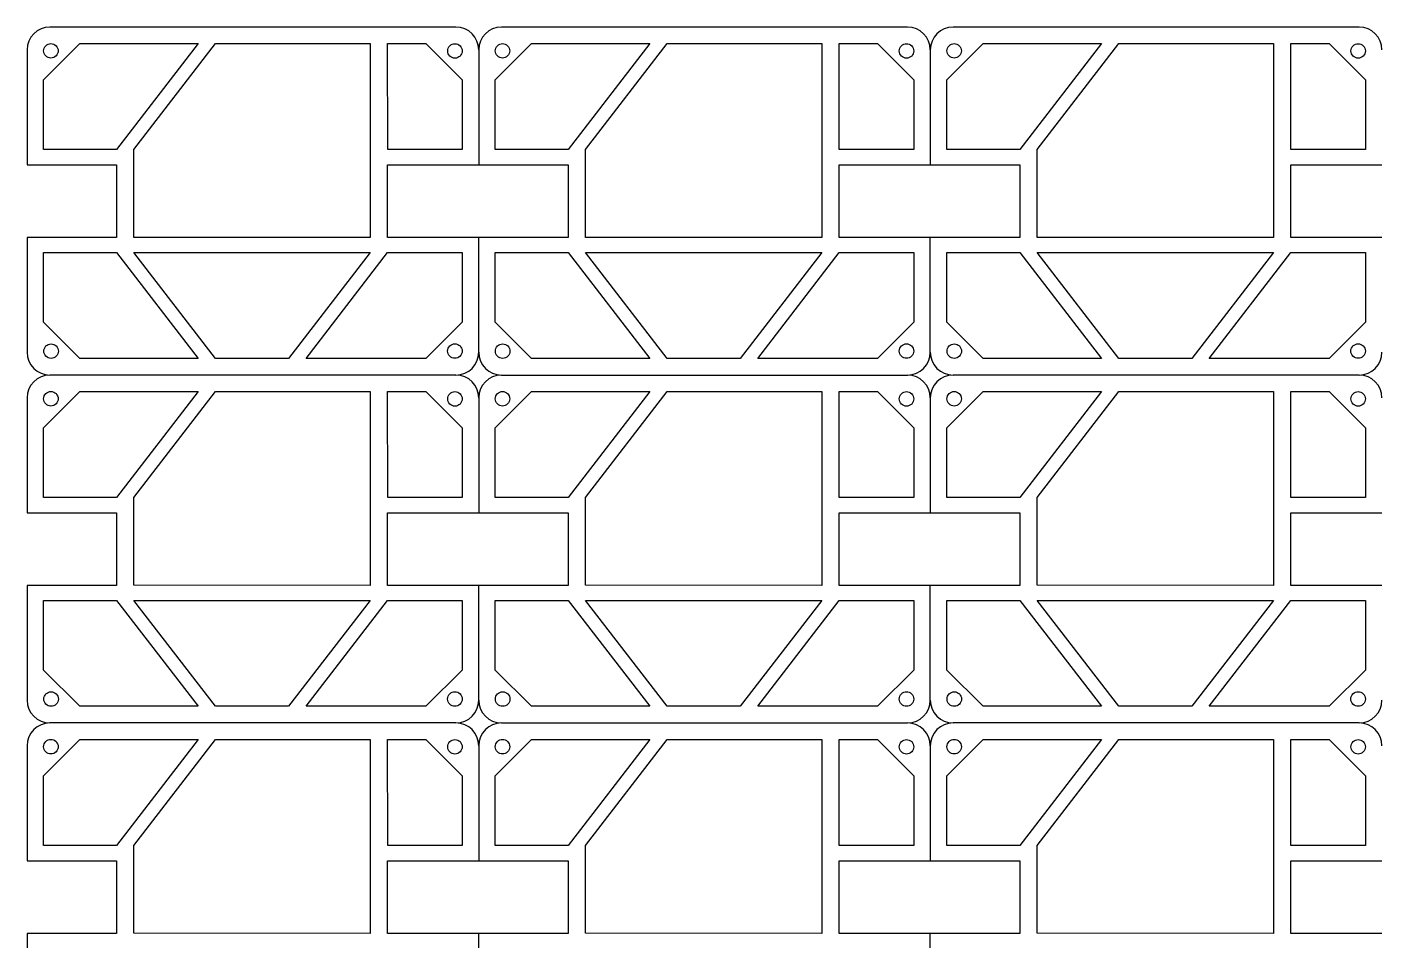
# Model space of a CAD drawing. Extents: x 0 to 498, y 0 to 383.
# Drawn here: x 0 to 298.7, y 182.1 to 383.5 of the extents above; entities that cross this region are included whole.
import ezdxf

# ---------------------------------------------------------------- set-up
doc = ezdxf.new("R2010")
doc.units = 0
doc.layers.get('0').update_dxf_attribs({"true_color": 0xffffff})

msp = doc.modelspace()

# ---------------------------------------------------------------- linework, layer by layer
at = {"color": 1, "true_color": 0xff0000}
for p, q in [((94.53, 383.5), (5.03, 383.5)), ((5.03, 383.5), (5.03, 383.5)), ((194.09, 383.5), (104.58, 383.5)), ((104.58, 383.5), (104.58, 383.5)), ((293.65, 383.5), (204.14, 383.5)), ((204.14, 383.5), (204.14, 383.5)), ((3.65, 371.87), (11.65, 379.87)), ((11.65, 379.87), (37.72, 379.87)), ((37.72, 379.87), (19.72, 356.49)), ((23.55, 356.49), (41.55, 379.87)), ((41.55, 379.87), (75.65, 379.87)), ((75.65, 379.87), (75.65, 337.11)), ((79.49, 356.49), (79.48, 379.87)), ((79.48, 379.87), (87.94, 379.87)), ((87.94, 379.87), (95.94, 371.87)), ((103.21, 371.87), (111.21, 379.87)), ((111.21, 379.87), (137.28, 379.87)), ((137.28, 379.87), (119.28, 356.49)), ((123.11, 356.49), (141.11, 379.87)), ((141.11, 379.87), (175.21, 379.87)), ((175.21, 379.87), (175.21, 337.11)), ((179.05, 356.49), (179.04, 379.87)), ((179.04, 379.87), (187.5, 379.87)), ((187.5, 379.87), (195.5, 371.87)), ((202.77, 371.87), (210.77, 379.87)), ((210.77, 379.87), (236.84, 379.87)), ((236.84, 379.87), (218.84, 356.49)), ((222.67, 356.49), (240.67, 379.87)), ((240.67, 379.87), (274.77, 379.87)), ((274.77, 379.87), (274.77, 337.11)), ((278.61, 356.49), (278.59, 379.87)), ((278.59, 379.87), (287.06, 379.87)), ((287.06, 379.87), (295.06, 371.87)), ((0, 378.46), (0, 360.44)), ((6.85, 378.27), (6.85, 378.27)), ((95.92, 378.24), (95.92, 378.24)), ((99.56, 378.46), (99.56, 360.44)), ((106.41, 378.27), (106.41, 378.27)), ((195.48, 378.24), (195.48, 378.24)), ((199.12, 378.46), (199.12, 360.44)), ((205.97, 378.27), (205.97, 378.27)), ((295.04, 378.24), (295.04, 378.24)), ((3.65, 360.26), (3.65, 371.87)), ((95.94, 371.87), (95.94, 356.49)), ((103.21, 360.26), (103.21, 371.87)), ((195.5, 371.87), (195.5, 356.49)), ((202.77, 360.26), (202.77, 371.87)), ((295.06, 371.87), (295.06, 356.49)), ((0, 360.44), (0, 353.12)), ((3.65, 356.49), (3.65, 360.26)), ((99.56, 360.44), (99.56, 353.12)), ((103.21, 356.49), (103.21, 360.26)), ((199.12, 360.44), (199.12, 353.12)), ((202.77, 356.49), (202.77, 360.26)), ((6.94, 356.49), (3.65, 356.49)), ((19.72, 356.49), (6.94, 356.49)), ((23.55, 337.15), (23.55, 356.49)), ((95.94, 356.49), (79.49, 356.49)), ((106.5, 356.49), (103.21, 356.49)), ((119.28, 356.49), (106.5, 356.49)), ((123.11, 337.15), (123.11, 356.49)), ((195.5, 356.49), (179.05, 356.49)), ((206.06, 356.49), (202.77, 356.49)), ((218.84, 356.49), (206.06, 356.49)), ((222.67, 337.15), (222.67, 356.49)), ((295.06, 356.49), (278.61, 356.49)), ((0, 353.12), (19.72, 353.12)), ((19.72, 353.12), (19.72, 337.11)), ((79.48, 337.11), (79.48, 353.12)), ((79.48, 353.12), (99.56, 353.12)), ((99.56, 353.12), (119.28, 353.12)), ((119.28, 353.12), (119.28, 337.11)), ((179.04, 337.11), (179.04, 353.12)), ((179.04, 353.12), (199.11, 353.12)), ((199.12, 353.12), (218.84, 353.12)), ((218.84, 353.12), (218.84, 337.11)), ((278.59, 337.11), (278.6, 353.12)), ((278.6, 353.12), (298.67, 353.12)), ((19.72, 337.11), (0, 337.11)), ((0, 337.11), (0, 311.83)), ((75.65, 337.11), (23.55, 337.15)), ((99.56, 337.11), (79.48, 337.11)), ((119.28, 337.11), (99.56, 337.11)), ((175.21, 337.11), (123.11, 337.15)), ((199.12, 337.11), (179.04, 337.11)), ((218.84, 337.11), (199.12, 337.11)), ((274.77, 337.11), (222.67, 337.15)), ((298.68, 337.11), (278.59, 337.11)), ((3.65, 318.47), (3.65, 333.8)), ((3.65, 333.8), (19.74, 333.8)), ((19.74, 333.8), (37.72, 310.47)), ((41.55, 310.47), (23.55, 333.8)), ((23.55, 333.8), (75.65, 333.8)), ((75.65, 333.8), (57.66, 310.47)), ((61.5, 310.47), (79.48, 333.8)), ((79.48, 333.8), (95.94, 333.8)), ((95.94, 333.8), (95.94, 318.47)), ((103.21, 318.47), (103.21, 333.8)), ((103.21, 333.8), (119.3, 333.8)), ((119.3, 333.8), (137.28, 310.47)), ((141.11, 310.47), (123.11, 333.8)), ((123.11, 333.8), (175.21, 333.8)), ((175.21, 333.8), (157.22, 310.47)), ((161.06, 310.47), (179.04, 333.8)), ((179.04, 333.8), (195.5, 333.8)), ((195.5, 333.8), (195.5, 318.47)), ((202.77, 318.47), (202.77, 333.8)), ((202.77, 333.8), (218.86, 333.8)), ((218.86, 333.8), (236.84, 310.47)), ((240.67, 310.47), (222.67, 333.8)), ((222.67, 333.8), (274.77, 333.8)), ((274.77, 333.8), (256.78, 310.47)), ((260.62, 310.47), (278.6, 333.8)), ((278.6, 333.8), (295.06, 333.8)), ((295.06, 333.8), (295.06, 318.47)), ((11.65, 310.47), (3.65, 318.47)), ((95.94, 318.47), (87.94, 310.47)), ((111.21, 310.47), (103.21, 318.47)), ((195.5, 318.47), (187.5, 310.47)), ((210.77, 310.47), (202.77, 318.47)), ((295.06, 318.47), (287.06, 310.47)), ((6.89, 312.07), (6.89, 312.07)), ((95.91, 312.08), (95.91, 312.08)), ((106.44, 312.07), (106.44, 312.07)), ((195.47, 312.08), (195.47, 312.08)), ((206, 312.07), (206, 312.07)), ((295.03, 312.08), (295.03, 312.08)), ((37.72, 310.47), (11.65, 310.47)), ((57.66, 310.47), (41.55, 310.47)), ((87.94, 310.47), (61.5, 310.47)), ((137.28, 310.47), (111.21, 310.47)), ((157.22, 310.47), (141.11, 310.47)), ((187.5, 310.47), (161.06, 310.47)), ((236.84, 310.47), (210.77, 310.47)), ((256.78, 310.47), (240.67, 310.47)), ((287.06, 310.47), (260.62, 310.47)), ((94.53, 306.8), (5.03, 306.8)), ((5.03, 306.8), (5.03, 306.8)), ((104.58, 306.8), (194.09, 306.8)), ((104.58, 306.8), (104.58, 306.8)), ((293.65, 306.8), (204.14, 306.8)), ((204.14, 306.8), (204.14, 306.8)), ((0, 301.76), (0, 283.74)), ((3.65, 295.17), (11.65, 303.17)), ((11.65, 303.17), (37.72, 303.17)), ((37.72, 303.17), (19.72, 279.8)), ((23.55, 279.8), (41.55, 303.17)), ((41.55, 303.17), (75.65, 303.17)), ((75.65, 303.17), (75.65, 260.41)), ((79.49, 279.8), (79.48, 303.17)), ((79.48, 303.17), (87.94, 303.17)), ((87.94, 303.17), (95.94, 295.17)), ((99.56, 301.76), (99.56, 283.74)), ((103.21, 295.17), (111.21, 303.17)), ((111.21, 303.17), (137.28, 303.17)), ((137.28, 303.17), (119.28, 279.8)), ((123.11, 279.8), (141.11, 303.17)), ((141.11, 303.17), (175.21, 303.17)), ((175.21, 303.17), (175.21, 260.41)), ((179.05, 279.8), (179.04, 303.17)), ((179.04, 303.17), (187.5, 303.17)), ((187.5, 303.17), (195.5, 295.17)), ((199.12, 301.76), (199.12, 283.74)), ((202.77, 295.17), (210.77, 303.17)), ((210.77, 303.17), (236.84, 303.17)), ((236.84, 303.17), (218.84, 279.8)), ((222.67, 279.8), (240.67, 303.17)), ((240.67, 303.17), (274.77, 303.17)), ((274.77, 303.17), (274.77, 260.41)), ((278.61, 279.8), (278.59, 303.17)), ((278.59, 303.17), (287.06, 303.17)), ((287.06, 303.17), (295.06, 295.17)), ((6.85, 301.57), (6.85, 301.57)), ((95.92, 301.54), (95.92, 301.54)), ((106.41, 301.57), (106.41, 301.57)), ((195.48, 301.54), (195.48, 301.54)), ((205.97, 301.57), (205.97, 301.57)), ((295.04, 301.54), (295.04, 301.54)), ((3.65, 283.56), (3.65, 295.17)), ((95.94, 295.17), (95.94, 279.8)), ((103.21, 283.56), (103.21, 295.17)), ((195.5, 295.17), (195.5, 279.8)), ((202.77, 283.56), (202.77, 295.17)), ((295.06, 295.17), (295.06, 279.8)), ((0, 283.74), (0, 276.42)), ((99.56, 283.74), (99.56, 276.42)), ((199.12, 283.74), (199.12, 276.42)), ((3.65, 279.8), (3.65, 283.56)), ((103.21, 279.8), (103.21, 283.56)), ((202.77, 279.8), (202.77, 283.56)), ((6.94, 279.8), (3.65, 279.8)), ((19.72, 279.8), (6.94, 279.8)), ((23.55, 260.45), (23.55, 279.8)), ((95.94, 279.8), (79.49, 279.8)), ((106.5, 279.8), (103.21, 279.8)), ((119.28, 279.8), (106.5, 279.8)), ((123.11, 260.45), (123.11, 279.8)), ((195.5, 279.8), (179.05, 279.8)), ((206.06, 279.8), (202.77, 279.8)), ((218.84, 279.8), (206.06, 279.8)), ((222.67, 260.45), (222.67, 279.8)), ((295.06, 279.8), (278.61, 279.8)), ((0, 276.42), (19.72, 276.42)), ((19.72, 276.42), (19.72, 260.41)), ((79.48, 260.41), (79.48, 276.42)), ((79.48, 276.42), (99.56, 276.42)), ((99.56, 276.42), (119.28, 276.42)), ((119.28, 276.42), (119.28, 260.41)), ((179.04, 260.41), (179.04, 276.42)), ((179.04, 276.42), (199.11, 276.42)), ((199.12, 276.42), (218.84, 276.42)), ((218.84, 276.42), (218.84, 260.41)), ((278.59, 260.41), (278.6, 276.42)), ((278.6, 276.42), (298.67, 276.42)), ((19.72, 260.41), (0, 260.41)), ((0, 260.41), (0, 235.13)), ((75.65, 260.41), (23.55, 260.45)), ((99.56, 260.41), (79.48, 260.41)), ((119.28, 260.41), (99.56, 260.41)), ((175.21, 260.41), (123.11, 260.45)), ((199.12, 260.41), (179.04, 260.41)), ((218.84, 260.41), (199.12, 260.41)), ((274.77, 260.41), (222.67, 260.45)), ((298.68, 260.41), (278.59, 260.41)), ((3.65, 241.77), (3.65, 257.1)), ((3.65, 257.1), (19.74, 257.1)), ((19.74, 257.1), (37.72, 233.77)), ((41.55, 233.77), (23.55, 257.1)), ((23.55, 257.1), (75.65, 257.1)), ((75.65, 257.1), (57.66, 233.77)), ((61.5, 233.77), (79.48, 257.1)), ((79.48, 257.1), (95.94, 257.1)), ((95.94, 257.1), (95.94, 241.77)), ((103.21, 241.77), (103.21, 257.1)), ((103.21, 257.1), (119.3, 257.1)), ((119.3, 257.1), (137.28, 233.77)), ((141.11, 233.77), (123.11, 257.1)), ((123.11, 257.1), (175.21, 257.1)), ((175.21, 257.1), (157.22, 233.77)), ((161.06, 233.77), (179.04, 257.1)), ((179.04, 257.1), (195.5, 257.1)), ((195.5, 257.1), (195.5, 241.77)), ((202.77, 241.77), (202.77, 257.1)), ((202.77, 257.1), (218.86, 257.1)), ((218.86, 257.1), (236.84, 233.77)), ((240.67, 233.77), (222.67, 257.1)), ((222.67, 257.1), (274.77, 257.1)), ((274.77, 257.1), (256.78, 233.77)), ((260.62, 233.77), (278.6, 257.1)), ((278.6, 257.1), (295.06, 257.1)), ((295.06, 257.1), (295.06, 241.77)), ((11.65, 233.77), (3.65, 241.77)), ((95.94, 241.77), (87.94, 233.77)), ((111.21, 233.77), (103.21, 241.77)), ((195.5, 241.77), (187.5, 233.77)), ((210.77, 233.77), (202.77, 241.77)), ((295.06, 241.77), (287.06, 233.77)), ((6.89, 235.37), (6.89, 235.37)), ((37.72, 233.77), (11.65, 233.77)), ((57.66, 233.77), (41.55, 233.77)), ((87.94, 233.77), (61.5, 233.77)), ((95.91, 235.38), (95.91, 235.38)), ((106.44, 235.37), (106.44, 235.37)), ((137.28, 233.77), (111.21, 233.77)), ((157.22, 233.77), (141.11, 233.77)), ((187.5, 233.77), (161.06, 233.77)), ((195.47, 235.38), (195.47, 235.38)), ((206, 235.37), (206, 235.37)), ((236.84, 233.77), (210.77, 233.77)), ((256.78, 233.77), (240.67, 233.77)), ((287.06, 233.77), (260.62, 233.77)), ((295.03, 235.38), (295.03, 235.38)), ((94.53, 230.1), (5.03, 230.1)), ((5.03, 230.1), (5.03, 230.1)), ((104.58, 230.1), (194.09, 230.1)), ((104.58, 230.1), (104.58, 230.1)), ((293.65, 230.1), (204.14, 230.1)), ((204.14, 230.1), (204.14, 230.1)), ((0, 225.07), (0, 207.04)), ((3.65, 218.47), (11.65, 226.47)), ((6.85, 224.87), (6.85, 224.87)), ((11.65, 226.47), (37.72, 226.47)), ((37.72, 226.47), (19.72, 203.1)), ((23.55, 203.1), (41.55, 226.47)), ((41.55, 226.47), (75.65, 226.47)), ((75.65, 226.47), (75.65, 183.71)), ((79.49, 203.1), (79.48, 226.47)), ((79.48, 226.47), (87.94, 226.47)), ((87.94, 226.47), (95.94, 218.47)), ((95.92, 224.84), (95.92, 224.84)), ((99.56, 225.07), (99.56, 207.04)), ((103.21, 218.47), (111.21, 226.47)), ((106.41, 224.87), (106.41, 224.87)), ((111.21, 226.47), (137.28, 226.47)), ((137.28, 226.47), (119.28, 203.1)), ((123.11, 203.1), (141.11, 226.47)), ((141.11, 226.47), (175.21, 226.47)), ((175.21, 226.47), (175.21, 183.71)), ((179.05, 203.1), (179.04, 226.47)), ((179.04, 226.47), (187.5, 226.47)), ((187.5, 226.47), (195.5, 218.47)), ((195.48, 224.84), (195.48, 224.84)), ((199.12, 225.07), (199.12, 207.04)), ((202.77, 218.47), (210.77, 226.47)), ((205.97, 224.87), (205.97, 224.87)), ((210.77, 226.47), (236.84, 226.47)), ((236.84, 226.47), (218.84, 203.1)), ((222.67, 203.1), (240.67, 226.47)), ((240.67, 226.47), (274.77, 226.47)), ((274.77, 226.47), (274.77, 183.71)), ((278.61, 203.1), (278.59, 226.47)), ((278.59, 226.47), (287.06, 226.47)), ((287.06, 226.47), (295.06, 218.47)), ((295.04, 224.84), (295.04, 224.84)), ((3.65, 206.86), (3.65, 218.47)), ((95.94, 218.47), (95.94, 203.1)), ((103.21, 206.86), (103.21, 218.47)), ((195.5, 218.47), (195.5, 203.1)), ((202.77, 206.86), (202.77, 218.47)), ((295.06, 218.47), (295.06, 203.1)), ((0, 207.04), (0, 199.72)), ((3.65, 203.1), (3.65, 206.86)), ((99.56, 207.04), (99.56, 199.72)), ((103.21, 203.1), (103.21, 206.86)), ((199.12, 207.04), (199.12, 199.72)), ((202.77, 203.1), (202.77, 206.86)), ((6.94, 203.1), (3.65, 203.1)), ((19.72, 203.1), (6.94, 203.1)), ((23.55, 183.75), (23.55, 203.1)), ((95.94, 203.1), (79.49, 203.1)), ((106.5, 203.1), (103.21, 203.1)), ((119.28, 203.1), (106.5, 203.1)), ((123.11, 183.75), (123.11, 203.1)), ((195.5, 203.1), (179.05, 203.1)), ((206.06, 203.1), (202.77, 203.1)), ((218.84, 203.1), (206.06, 203.1)), ((222.67, 183.75), (222.67, 203.1)), ((295.06, 203.1), (278.61, 203.1)), ((0, 199.72), (19.72, 199.72)), ((19.72, 199.72), (19.72, 183.71)), ((79.48, 183.71), (79.48, 199.72)), ((79.48, 199.72), (99.56, 199.72)), ((99.56, 199.72), (119.28, 199.72)), ((119.28, 199.72), (119.28, 183.71)), ((179.04, 183.71), (179.04, 199.72)), ((179.04, 199.72), (199.11, 199.72)), ((199.12, 199.72), (218.84, 199.72)), ((218.84, 199.72), (218.84, 183.71)), ((278.59, 183.71), (278.6, 199.72)), ((278.6, 199.72), (298.67, 199.72)), ((19.72, 183.71), (0, 183.71)), ((0, 183.71), (0, 158.43)), ((75.65, 183.71), (23.55, 183.75)), ((99.56, 183.71), (79.48, 183.71)), ((119.28, 183.71), (99.56, 183.71)), ((175.21, 183.71), (123.11, 183.75)), ((199.12, 183.71), (179.04, 183.71)), ((218.84, 183.71), (199.12, 183.71)), ((274.77, 183.71), (222.67, 183.75)), ((298.68, 183.71), (278.59, 183.71))]:
    msp.add_line(p, q, dxfattribs=at)
for points in [[(5.03, 383.5), (2.24, 383.5), (0, 381.25), (0, 378.46)], [(99.56, 378.46), (99.56, 381.25), (97.32, 383.5), (94.53, 383.5)], [(104.58, 383.5), (101.8, 383.5), (99.56, 381.25), (99.56, 378.46)], [(199.12, 378.46), (199.12, 381.25), (196.88, 383.5), (194.09, 383.5)], [(204.14, 383.5), (201.36, 383.5), (199.12, 381.25), (199.12, 378.46)], [(298.68, 378.46), (298.68, 381.25), (296.44, 383.5), (293.65, 383.5)], [(3.65, 378.27), (3.65, 378.69), (3.82, 379.1), (4.12, 379.4)], [(4.12, 379.4), (4.42, 379.7), (4.83, 379.87), (5.25, 379.87)], [(5.25, 379.87), (5.67, 379.87), (6.08, 379.7), (6.38, 379.4)], [(6.38, 379.4), (6.68, 379.1), (6.85, 378.69), (6.85, 378.27)], [(92.72, 378.24), (92.72, 378.67), (92.89, 379.07), (93.19, 379.37)], [(93.19, 379.37), (93.49, 379.67), (93.9, 379.84), (94.32, 379.84)], [(94.32, 379.84), (94.75, 379.84), (95.15, 379.67), (95.45, 379.37)], [(95.45, 379.37), (95.75, 379.07), (95.92, 378.67), (95.92, 378.24)], [(103.21, 378.27), (103.21, 378.69), (103.38, 379.1), (103.68, 379.4)], [(103.68, 379.4), (103.98, 379.7), (104.38, 379.87), (104.81, 379.87)], [(104.81, 379.87), (105.23, 379.87), (105.64, 379.7), (105.94, 379.4)], [(105.94, 379.4), (106.24, 379.1), (106.41, 378.69), (106.41, 378.27)], [(192.28, 378.24), (192.28, 378.67), (192.45, 379.07), (192.75, 379.37)], [(192.75, 379.37), (193.05, 379.67), (193.46, 379.84), (193.88, 379.84)], [(193.88, 379.84), (194.31, 379.84), (194.71, 379.67), (195.01, 379.37)], [(195.01, 379.37), (195.31, 379.07), (195.48, 378.67), (195.48, 378.24)], [(202.77, 378.27), (202.77, 378.69), (202.94, 379.1), (203.24, 379.4)], [(203.24, 379.4), (203.54, 379.7), (203.94, 379.87), (204.37, 379.87)], [(204.37, 379.87), (204.79, 379.87), (205.2, 379.7), (205.5, 379.4)], [(205.5, 379.4), (205.8, 379.1), (205.97, 378.69), (205.97, 378.27)], [(291.84, 378.24), (291.84, 378.67), (292.01, 379.07), (292.31, 379.37)], [(292.31, 379.37), (292.61, 379.67), (293.02, 379.84), (293.44, 379.84)], [(293.44, 379.84), (293.87, 379.84), (294.27, 379.67), (294.57, 379.37)], [(294.57, 379.37), (294.87, 379.07), (295.04, 378.67), (295.04, 378.24)], [(4.12, 377.14), (3.82, 377.44), (3.65, 377.84), (3.65, 378.27)], [(5.25, 376.67), (4.83, 376.67), (4.42, 376.84), (4.12, 377.14)], [(6.38, 377.14), (6.08, 376.84), (5.67, 376.67), (5.25, 376.67)], [(6.85, 378.27), (6.85, 377.84), (6.68, 377.44), (6.38, 377.14)], [(93.19, 377.11), (92.89, 377.41), (92.72, 377.82), (92.72, 378.24)], [(94.32, 376.64), (93.9, 376.64), (93.49, 376.81), (93.19, 377.11)], [(95.45, 377.11), (95.15, 376.81), (94.75, 376.64), (94.32, 376.64)], [(95.92, 378.24), (95.92, 377.82), (95.75, 377.41), (95.45, 377.11)], [(103.68, 377.14), (103.38, 377.44), (103.21, 377.84), (103.21, 378.27)], [(104.81, 376.67), (104.38, 376.67), (103.98, 376.84), (103.68, 377.14)], [(105.94, 377.14), (105.64, 376.84), (105.23, 376.67), (104.81, 376.67)], [(106.41, 378.27), (106.41, 377.84), (106.24, 377.44), (105.94, 377.14)], [(192.75, 377.11), (192.45, 377.41), (192.28, 377.82), (192.28, 378.24)], [(193.88, 376.64), (193.46, 376.64), (193.05, 376.81), (192.75, 377.11)], [(195.01, 377.11), (194.71, 376.81), (194.31, 376.64), (193.88, 376.64)], [(195.48, 378.24), (195.48, 377.82), (195.31, 377.41), (195.01, 377.11)], [(203.24, 377.14), (202.94, 377.44), (202.77, 377.84), (202.77, 378.27)], [(204.37, 376.67), (203.94, 376.67), (203.54, 376.84), (203.24, 377.14)], [(205.5, 377.14), (205.2, 376.84), (204.79, 376.67), (204.37, 376.67)], [(205.97, 378.27), (205.97, 377.84), (205.8, 377.44), (205.5, 377.14)], [(292.31, 377.11), (292.01, 377.41), (291.84, 377.82), (291.84, 378.24)], [(293.44, 376.64), (293.02, 376.64), (292.61, 376.81), (292.31, 377.11)], [(294.57, 377.11), (294.27, 376.81), (293.87, 376.64), (293.44, 376.64)], [(295.04, 378.24), (295.04, 377.82), (294.87, 377.41), (294.57, 377.11)], [(99.56, 311.83), (99.56, 320.26), (99.56, 328.69), (99.56, 337.11)], [(199.12, 311.83), (199.12, 320.26), (199.12, 328.69), (199.12, 337.11)], [(4.15, 313.2), (4.45, 313.5), (4.86, 313.67), (5.29, 313.67)], [(5.29, 313.67), (5.71, 313.67), (6.12, 313.5), (6.42, 313.2)], [(93.18, 313.21), (93.48, 313.51), (93.89, 313.68), (94.31, 313.68)], [(94.31, 313.68), (94.74, 313.68), (95.15, 313.51), (95.45, 313.21)], [(103.71, 313.2), (104.01, 313.5), (104.42, 313.67), (104.84, 313.67)], [(104.84, 313.67), (105.27, 313.67), (105.68, 313.5), (105.98, 313.2)], [(192.74, 313.21), (193.04, 313.51), (193.45, 313.68), (193.87, 313.68)], [(193.87, 313.68), (194.3, 313.68), (194.7, 313.51), (195, 313.21)], [(203.27, 313.2), (203.57, 313.5), (203.98, 313.67), (204.4, 313.67)], [(204.4, 313.67), (204.83, 313.67), (205.23, 313.5), (205.53, 313.2)], [(292.3, 313.21), (292.6, 313.51), (293.01, 313.68), (293.43, 313.68)], [(293.43, 313.68), (293.86, 313.68), (294.26, 313.51), (294.56, 313.21)], [(0, 311.83), (0, 309.04), (2.24, 306.8), (5.03, 306.8)], [(3.69, 312.07), (3.69, 312.49), (3.85, 312.9), (4.15, 313.2)], [(4.15, 310.94), (3.85, 311.24), (3.69, 311.64), (3.69, 312.07)], [(5.29, 310.47), (4.86, 310.47), (4.45, 310.64), (4.15, 310.94)], [(6.42, 310.94), (6.12, 310.64), (5.71, 310.47), (5.29, 310.47)], [(6.42, 313.2), (6.72, 312.9), (6.89, 312.49), (6.89, 312.07)], [(6.89, 312.07), (6.89, 311.64), (6.72, 311.24), (6.42, 310.94)], [(92.71, 312.08), (92.71, 312.5), (92.88, 312.91), (93.18, 313.21)], [(93.18, 310.94), (92.88, 311.24), (92.71, 311.65), (92.71, 312.08)], [(94.31, 310.48), (93.89, 310.48), (93.48, 310.64), (93.18, 310.94)], [(95.45, 310.94), (95.15, 310.64), (94.74, 310.48), (94.31, 310.48)], [(94.53, 306.8), (97.32, 306.8), (99.56, 309.04), (99.56, 311.83)], [(95.45, 313.21), (95.75, 312.91), (95.91, 312.5), (95.91, 312.08)], [(95.91, 312.08), (95.91, 311.65), (95.75, 311.24), (95.45, 310.94)], [(99.56, 311.83), (99.56, 309.04), (101.8, 306.8), (104.58, 306.8)], [(103.24, 312.07), (103.24, 312.49), (103.41, 312.9), (103.71, 313.2)], [(103.71, 310.94), (103.41, 311.24), (103.24, 311.64), (103.24, 312.07)], [(104.84, 310.47), (104.42, 310.47), (104.01, 310.64), (103.71, 310.94)], [(105.98, 310.94), (105.68, 310.64), (105.27, 310.47), (104.84, 310.47)], [(105.98, 313.2), (106.28, 312.9), (106.44, 312.49), (106.44, 312.07)], [(106.44, 312.07), (106.44, 311.64), (106.28, 311.24), (105.98, 310.94)], [(192.27, 312.08), (192.27, 312.5), (192.44, 312.91), (192.74, 313.21)], [(192.74, 310.94), (192.44, 311.24), (192.27, 311.65), (192.27, 312.08)], [(193.87, 310.48), (193.45, 310.48), (193.04, 310.64), (192.74, 310.94)], [(195, 310.94), (194.7, 310.64), (194.3, 310.48), (193.87, 310.48)], [(194.09, 306.8), (196.88, 306.8), (199.12, 309.04), (199.12, 311.83)], [(195, 313.21), (195.3, 312.91), (195.47, 312.5), (195.47, 312.08)], [(195.47, 312.08), (195.47, 311.65), (195.3, 311.24), (195, 310.94)], [(199.12, 311.83), (199.12, 309.04), (201.36, 306.8), (204.14, 306.8)], [(202.8, 312.07), (202.8, 312.49), (202.97, 312.9), (203.27, 313.2)], [(203.27, 310.94), (202.97, 311.24), (202.8, 311.64), (202.8, 312.07)], [(204.4, 310.47), (203.98, 310.47), (203.57, 310.64), (203.27, 310.94)], [(205.53, 310.94), (205.23, 310.64), (204.83, 310.47), (204.4, 310.47)], [(205.53, 313.2), (205.83, 312.9), (206, 312.49), (206, 312.07)], [(206, 312.07), (206, 311.64), (205.83, 311.24), (205.53, 310.94)], [(291.83, 312.08), (291.83, 312.5), (292, 312.91), (292.3, 313.21)], [(292.3, 310.94), (292, 311.24), (291.83, 311.65), (291.83, 312.08)], [(293.43, 310.48), (293.01, 310.48), (292.6, 310.64), (292.3, 310.94)], [(294.56, 310.94), (294.26, 310.64), (293.86, 310.48), (293.43, 310.48)], [(293.65, 306.8), (296.44, 306.8), (298.68, 309.04), (298.68, 311.83)], [(294.56, 313.21), (294.86, 312.91), (295.03, 312.5), (295.03, 312.08)], [(295.03, 312.08), (295.03, 311.65), (294.86, 311.24), (294.56, 310.94)], [(5.03, 306.8), (2.24, 306.8), (0, 304.55), (0, 301.76)], [(99.56, 301.76), (99.56, 304.55), (97.32, 306.8), (94.53, 306.8)], [(104.58, 306.8), (101.8, 306.8), (99.56, 304.55), (99.56, 301.76)], [(199.12, 301.76), (199.12, 304.55), (196.88, 306.8), (194.09, 306.8)], [(204.14, 306.8), (201.36, 306.8), (199.12, 304.55), (199.12, 301.76)], [(298.68, 301.76), (298.68, 304.55), (296.44, 306.8), (293.65, 306.8)], [(3.65, 301.57), (3.65, 301.99), (3.82, 302.4), (4.12, 302.7)], [(4.12, 302.7), (4.42, 303), (4.83, 303.17), (5.25, 303.17)], [(5.25, 303.17), (5.67, 303.17), (6.08, 303), (6.38, 302.7)], [(6.38, 302.7), (6.68, 302.4), (6.85, 301.99), (6.85, 301.57)], [(92.72, 301.54), (92.72, 301.97), (92.89, 302.38), (93.19, 302.68)], [(93.19, 302.68), (93.49, 302.98), (93.9, 303.14), (94.32, 303.14)], [(94.32, 303.14), (94.75, 303.14), (95.15, 302.98), (95.45, 302.68)], [(95.45, 302.68), (95.75, 302.38), (95.92, 301.97), (95.92, 301.54)], [(103.21, 301.57), (103.21, 301.99), (103.38, 302.4), (103.68, 302.7)], [(103.68, 302.7), (103.98, 303), (104.38, 303.17), (104.81, 303.17)], [(104.81, 303.17), (105.23, 303.17), (105.64, 303), (105.94, 302.7)], [(105.94, 302.7), (106.24, 302.4), (106.41, 301.99), (106.41, 301.57)], [(192.28, 301.54), (192.28, 301.97), (192.45, 302.38), (192.75, 302.68)], [(192.75, 302.68), (193.05, 302.98), (193.46, 303.14), (193.88, 303.14)], [(193.88, 303.14), (194.31, 303.14), (194.71, 302.98), (195.01, 302.68)], [(195.01, 302.68), (195.31, 302.38), (195.48, 301.97), (195.48, 301.54)], [(202.77, 301.57), (202.77, 301.99), (202.94, 302.4), (203.24, 302.7)], [(203.24, 302.7), (203.54, 303), (203.94, 303.17), (204.37, 303.17)], [(204.37, 303.17), (204.79, 303.17), (205.2, 303), (205.5, 302.7)], [(205.5, 302.7), (205.8, 302.4), (205.97, 301.99), (205.97, 301.57)], [(291.84, 301.54), (291.84, 301.97), (292.01, 302.38), (292.31, 302.68)], [(292.31, 302.68), (292.61, 302.98), (293.02, 303.14), (293.44, 303.14)], [(293.44, 303.14), (293.87, 303.14), (294.27, 302.98), (294.57, 302.68)], [(294.57, 302.68), (294.87, 302.38), (295.04, 301.97), (295.04, 301.54)], [(4.12, 300.44), (3.82, 300.74), (3.65, 301.14), (3.65, 301.57)], [(5.25, 299.97), (4.83, 299.97), (4.42, 300.14), (4.12, 300.44)], [(6.38, 300.44), (6.08, 300.14), (5.67, 299.97), (5.25, 299.97)], [(6.85, 301.57), (6.85, 301.14), (6.68, 300.74), (6.38, 300.44)], [(93.19, 300.41), (92.89, 300.71), (92.72, 301.12), (92.72, 301.54)], [(94.32, 299.94), (93.9, 299.94), (93.49, 300.11), (93.19, 300.41)], [(95.45, 300.41), (95.15, 300.11), (94.75, 299.94), (94.32, 299.94)], [(95.92, 301.54), (95.92, 301.12), (95.75, 300.71), (95.45, 300.41)], [(103.68, 300.44), (103.38, 300.74), (103.21, 301.14), (103.21, 301.57)], [(104.81, 299.97), (104.38, 299.97), (103.98, 300.14), (103.68, 300.44)], [(105.94, 300.44), (105.64, 300.14), (105.23, 299.97), (104.81, 299.97)], [(106.41, 301.57), (106.41, 301.14), (106.24, 300.74), (105.94, 300.44)], [(192.75, 300.41), (192.45, 300.71), (192.28, 301.12), (192.28, 301.54)], [(193.88, 299.94), (193.46, 299.94), (193.05, 300.11), (192.75, 300.41)], [(195.01, 300.41), (194.71, 300.11), (194.31, 299.94), (193.88, 299.94)], [(195.48, 301.54), (195.48, 301.12), (195.31, 300.71), (195.01, 300.41)], [(203.24, 300.44), (202.94, 300.74), (202.77, 301.14), (202.77, 301.57)], [(204.37, 299.97), (203.94, 299.97), (203.54, 300.14), (203.24, 300.44)], [(205.5, 300.44), (205.2, 300.14), (204.79, 299.97), (204.37, 299.97)], [(205.97, 301.57), (205.97, 301.14), (205.8, 300.74), (205.5, 300.44)], [(292.31, 300.41), (292.01, 300.71), (291.84, 301.12), (291.84, 301.54)], [(293.44, 299.94), (293.02, 299.94), (292.61, 300.11), (292.31, 300.41)], [(294.57, 300.41), (294.27, 300.11), (293.87, 299.94), (293.44, 299.94)], [(295.04, 301.54), (295.04, 301.12), (294.87, 300.71), (294.57, 300.41)], [(99.56, 235.13), (99.56, 243.56), (99.56, 251.99), (99.56, 260.41)], [(199.12, 235.13), (199.12, 243.56), (199.12, 251.99), (199.12, 260.41)], [(3.69, 235.37), (3.69, 235.79), (3.85, 236.2), (4.15, 236.5)], [(4.15, 236.5), (4.45, 236.8), (4.86, 236.97), (5.29, 236.97)], [(5.29, 236.97), (5.71, 236.97), (6.12, 236.8), (6.42, 236.5)], [(6.42, 236.5), (6.72, 236.2), (6.89, 235.79), (6.89, 235.37)], [(92.71, 235.38), (92.71, 235.8), (92.88, 236.21), (93.18, 236.51)], [(93.18, 236.51), (93.48, 236.81), (93.89, 236.98), (94.31, 236.98)], [(94.31, 236.98), (94.74, 236.98), (95.15, 236.81), (95.45, 236.51)], [(95.45, 236.51), (95.75, 236.21), (95.91, 235.8), (95.91, 235.38)], [(103.24, 235.37), (103.24, 235.79), (103.41, 236.2), (103.71, 236.5)], [(103.71, 236.5), (104.01, 236.8), (104.42, 236.97), (104.84, 236.97)], [(104.84, 236.97), (105.27, 236.97), (105.68, 236.8), (105.98, 236.5)], [(105.98, 236.5), (106.28, 236.2), (106.44, 235.79), (106.44, 235.37)], [(192.27, 235.38), (192.27, 235.8), (192.44, 236.21), (192.74, 236.51)], [(192.74, 236.51), (193.04, 236.81), (193.45, 236.98), (193.87, 236.98)], [(193.87, 236.98), (194.3, 236.98), (194.7, 236.81), (195, 236.51)], [(195, 236.51), (195.3, 236.21), (195.47, 235.8), (195.47, 235.38)], [(202.8, 235.37), (202.8, 235.79), (202.97, 236.2), (203.27, 236.5)], [(203.27, 236.5), (203.57, 236.8), (203.98, 236.97), (204.4, 236.97)], [(204.4, 236.97), (204.83, 236.97), (205.23, 236.8), (205.53, 236.5)], [(205.53, 236.5), (205.83, 236.2), (206, 235.79), (206, 235.37)], [(291.83, 235.38), (291.83, 235.8), (292, 236.21), (292.3, 236.51)], [(292.3, 236.51), (292.6, 236.81), (293.01, 236.98), (293.43, 236.98)], [(293.43, 236.98), (293.86, 236.98), (294.26, 236.81), (294.56, 236.51)], [(294.56, 236.51), (294.86, 236.21), (295.03, 235.8), (295.03, 235.38)], [(0, 235.13), (0, 232.34), (2.24, 230.1), (5.03, 230.1)], [(4.15, 234.24), (3.85, 234.54), (3.69, 234.94), (3.69, 235.37)], [(5.29, 233.77), (4.86, 233.77), (4.45, 233.94), (4.15, 234.24)], [(6.42, 234.24), (6.12, 233.94), (5.71, 233.77), (5.29, 233.77)], [(6.89, 235.37), (6.89, 234.94), (6.72, 234.54), (6.42, 234.24)], [(93.18, 234.24), (92.88, 234.54), (92.71, 234.95), (92.71, 235.38)], [(94.31, 233.78), (93.89, 233.78), (93.48, 233.94), (93.18, 234.24)], [(95.45, 234.24), (95.15, 233.94), (94.74, 233.78), (94.31, 233.78)], [(94.53, 230.1), (97.32, 230.1), (99.56, 232.34), (99.56, 235.13)], [(95.91, 235.38), (95.91, 234.95), (95.75, 234.54), (95.45, 234.24)], [(99.56, 235.13), (99.56, 232.34), (101.8, 230.1), (104.58, 230.1)], [(103.71, 234.24), (103.41, 234.54), (103.24, 234.94), (103.24, 235.37)], [(104.84, 233.77), (104.42, 233.77), (104.01, 233.94), (103.71, 234.24)], [(105.98, 234.24), (105.68, 233.94), (105.27, 233.77), (104.84, 233.77)], [(106.44, 235.37), (106.44, 234.94), (106.28, 234.54), (105.98, 234.24)], [(192.74, 234.24), (192.44, 234.54), (192.27, 234.95), (192.27, 235.38)], [(193.87, 233.78), (193.45, 233.78), (193.04, 233.94), (192.74, 234.24)], [(195, 234.24), (194.7, 233.94), (194.3, 233.78), (193.87, 233.78)], [(194.09, 230.1), (196.88, 230.1), (199.12, 232.34), (199.12, 235.13)], [(195.47, 235.38), (195.47, 234.95), (195.3, 234.54), (195, 234.24)], [(199.12, 235.13), (199.12, 232.34), (201.36, 230.1), (204.14, 230.1)], [(203.27, 234.24), (202.97, 234.54), (202.8, 234.94), (202.8, 235.37)], [(204.4, 233.77), (203.98, 233.77), (203.57, 233.94), (203.27, 234.24)], [(205.53, 234.24), (205.23, 233.94), (204.83, 233.77), (204.4, 233.77)], [(206, 235.37), (206, 234.94), (205.83, 234.54), (205.53, 234.24)], [(292.3, 234.24), (292, 234.54), (291.83, 234.95), (291.83, 235.38)], [(293.43, 233.78), (293.01, 233.78), (292.6, 233.94), (292.3, 234.24)], [(294.56, 234.24), (294.26, 233.94), (293.86, 233.78), (293.43, 233.78)], [(293.65, 230.1), (296.44, 230.1), (298.68, 232.34), (298.68, 235.13)], [(295.03, 235.38), (295.03, 234.95), (294.86, 234.54), (294.56, 234.24)], [(5.03, 230.1), (2.24, 230.1), (0, 227.85), (0, 225.07)], [(99.56, 225.07), (99.56, 227.85), (97.32, 230.1), (94.53, 230.1)], [(104.58, 230.1), (101.8, 230.1), (99.56, 227.85), (99.56, 225.07)], [(199.12, 225.07), (199.12, 227.85), (196.88, 230.1), (194.09, 230.1)], [(204.14, 230.1), (201.36, 230.1), (199.12, 227.85), (199.12, 225.07)], [(298.68, 225.07), (298.68, 227.85), (296.44, 230.1), (293.65, 230.1)], [(3.65, 224.87), (3.65, 225.29), (3.82, 225.7), (4.12, 226)], [(4.12, 223.74), (3.82, 224.04), (3.65, 224.44), (3.65, 224.87)], [(4.12, 226), (4.42, 226.3), (4.83, 226.47), (5.25, 226.47)], [(5.25, 226.47), (5.67, 226.47), (6.08, 226.3), (6.38, 226)], [(6.38, 226), (6.68, 225.7), (6.85, 225.29), (6.85, 224.87)], [(6.85, 224.87), (6.85, 224.44), (6.68, 224.04), (6.38, 223.74)], [(92.72, 224.84), (92.72, 225.27), (92.89, 225.68), (93.19, 225.98)], [(93.19, 223.71), (92.89, 224.01), (92.72, 224.42), (92.72, 224.84)], [(93.19, 225.98), (93.49, 226.28), (93.9, 226.44), (94.32, 226.44)], [(94.32, 226.44), (94.75, 226.44), (95.15, 226.28), (95.45, 225.98)], [(95.45, 225.98), (95.75, 225.68), (95.92, 225.27), (95.92, 224.84)], [(95.92, 224.84), (95.92, 224.42), (95.75, 224.01), (95.45, 223.71)], [(103.21, 224.87), (103.21, 225.29), (103.38, 225.7), (103.68, 226)], [(103.68, 223.74), (103.38, 224.04), (103.21, 224.44), (103.21, 224.87)], [(103.68, 226), (103.98, 226.3), (104.38, 226.47), (104.81, 226.47)], [(104.81, 226.47), (105.23, 226.47), (105.64, 226.3), (105.94, 226)], [(105.94, 226), (106.24, 225.7), (106.41, 225.29), (106.41, 224.87)], [(106.41, 224.87), (106.41, 224.44), (106.24, 224.04), (105.94, 223.74)], [(192.28, 224.84), (192.28, 225.27), (192.45, 225.68), (192.75, 225.98)], [(192.75, 223.71), (192.45, 224.01), (192.28, 224.42), (192.28, 224.84)], [(192.75, 225.98), (193.05, 226.28), (193.46, 226.44), (193.88, 226.44)], [(193.88, 226.44), (194.31, 226.44), (194.71, 226.28), (195.01, 225.98)], [(195.01, 225.98), (195.31, 225.68), (195.48, 225.27), (195.48, 224.84)], [(195.48, 224.84), (195.48, 224.42), (195.31, 224.01), (195.01, 223.71)], [(202.77, 224.87), (202.77, 225.29), (202.94, 225.7), (203.24, 226)], [(203.24, 223.74), (202.94, 224.04), (202.77, 224.44), (202.77, 224.87)], [(203.24, 226), (203.54, 226.3), (203.94, 226.47), (204.37, 226.47)], [(204.37, 226.47), (204.79, 226.47), (205.2, 226.3), (205.5, 226)], [(205.5, 226), (205.8, 225.7), (205.97, 225.29), (205.97, 224.87)], [(205.97, 224.87), (205.97, 224.44), (205.8, 224.04), (205.5, 223.74)], [(291.84, 224.84), (291.84, 225.27), (292.01, 225.68), (292.31, 225.98)], [(292.31, 223.71), (292.01, 224.01), (291.84, 224.42), (291.84, 224.84)], [(292.31, 225.98), (292.61, 226.28), (293.02, 226.44), (293.44, 226.44)], [(293.44, 226.44), (293.87, 226.44), (294.27, 226.28), (294.57, 225.98)], [(294.57, 225.98), (294.87, 225.68), (295.04, 225.27), (295.04, 224.84)], [(295.04, 224.84), (295.04, 224.42), (294.87, 224.01), (294.57, 223.71)], [(5.25, 223.27), (4.83, 223.27), (4.42, 223.44), (4.12, 223.74)], [(6.38, 223.74), (6.08, 223.44), (5.67, 223.27), (5.25, 223.27)], [(94.32, 223.24), (93.9, 223.24), (93.49, 223.41), (93.19, 223.71)], [(95.45, 223.71), (95.15, 223.41), (94.75, 223.24), (94.32, 223.24)], [(104.81, 223.27), (104.38, 223.27), (103.98, 223.44), (103.68, 223.74)], [(105.94, 223.74), (105.64, 223.44), (105.23, 223.27), (104.81, 223.27)], [(193.88, 223.24), (193.46, 223.24), (193.05, 223.41), (192.75, 223.71)], [(195.01, 223.71), (194.71, 223.41), (194.31, 223.24), (193.88, 223.24)], [(204.37, 223.27), (203.94, 223.27), (203.54, 223.44), (203.24, 223.74)], [(205.5, 223.74), (205.2, 223.44), (204.79, 223.27), (204.37, 223.27)], [(293.44, 223.24), (293.02, 223.24), (292.61, 223.41), (292.31, 223.71)], [(294.57, 223.71), (294.27, 223.41), (293.87, 223.24), (293.44, 223.24)], [(99.56, 158.43), (99.56, 166.86), (99.56, 175.29), (99.56, 183.71)], [(199.12, 158.43), (199.12, 166.86), (199.12, 175.29), (199.12, 183.71)]]:
    msp.add_open_spline(points, degree=3, dxfattribs=at)

doc.saveas('drawing.dxf')
